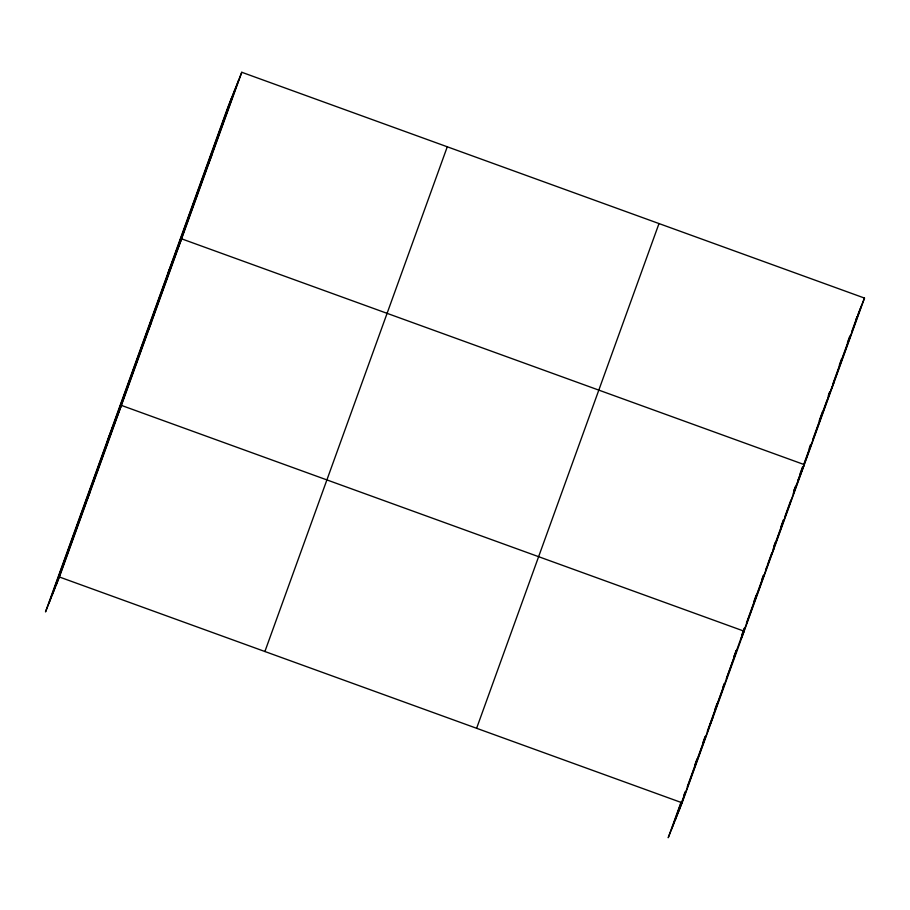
<?xml version="1.0" encoding="UTF-8"?>
<svg xmlns="http://www.w3.org/2000/svg" width="910" height="910" viewBox="0 0 910 910"><rect width="100%" height="100%" fill="white"/><g stroke="black" fill="none" stroke-linecap="round" stroke-linejoin="round"><path stroke-width="1.36" d="M49.015 603.08L231.413 98.36M52.643 593.957L235.03 89.248M56.17 585.119L238.556 80.398M241.787 72.277L227.887 107.198L45.5 611.918L59.4 576.997L241.787 72.277L864.5 298.082L682.113 802.802L668.213 837.723L681.089 802.085M264.89 651.514L447.276 146.794M476.612 728.284L658.999 223.564M671.739 828.873L681.271 802.472M683.66 795.875L685.093 791.916M694.626 765.515L697.014 758.917M702.736 743.072L705.125 736.474M714.668 710.073L717.046 703.476M722.779 687.63L724.201 683.672M736.133 650.661L733.744 657.27L736.338 650.764M741.866 634.805L744.255 628.196M753.81 601.76L756.199 595.14M761.932 579.283L763.365 575.313M773.875 546.239L775.309 542.269M781.042 526.412L783.43 519.803M795.363 486.748L793.929 490.717L795.488 486.816M800.14 473.53L802.529 466.921M809.217 448.414L810.651 444.455M819.25 420.659L822.594 411.4M828.327 395.543L829.761 391.573M839.316 365.137L841.705 358.529M847.438 342.661L849.826 336.052M675.356 819.762L685.378 792.041M687.289 786.763L705.409 736.599M707.32 731.321L724.496 683.797M726.396 678.519L736.895 649.478M744.539 628.332L710.357 723.803M746.45 623.043L763.649 575.461M765.56 570.172L766.993 566.202M767.471 564.883L771.771 552.984M773.193 549.026L783.703 519.94M784.659 517.289L790.87 500.113M793.258 493.504L797.08 482.926M802.813 467.069L797.558 481.606L804.315 464.635L181.602 238.829L167.702 273.762M803.769 464.418L810.935 444.592M812.846 439.302L827.179 399.649M827.656 398.33L830.045 391.721M832.912 383.781L850.111 336.2M852.022 330.91L857.265 316.373L855.673 320.252M678.883 810.924L709.891 725.122M741.366 637.99L770.986 556.033M771.464 554.713L861.269 306.204M208.458 163.675L211.689 155.553M148.273 330.239L151.504 322.117M107.516 440.315L121.405 405.394L744.118 631.199L741.354 638.16M87.167 499.317L90.409 491.195M857.743 315.042L864.5 298.082M831.171 389.48L834.402 381.358M771.452 554.872L774.217 547.922M710.346 723.962L713.121 717M59.4 576.997L682.113 802.802"/></g></svg>
